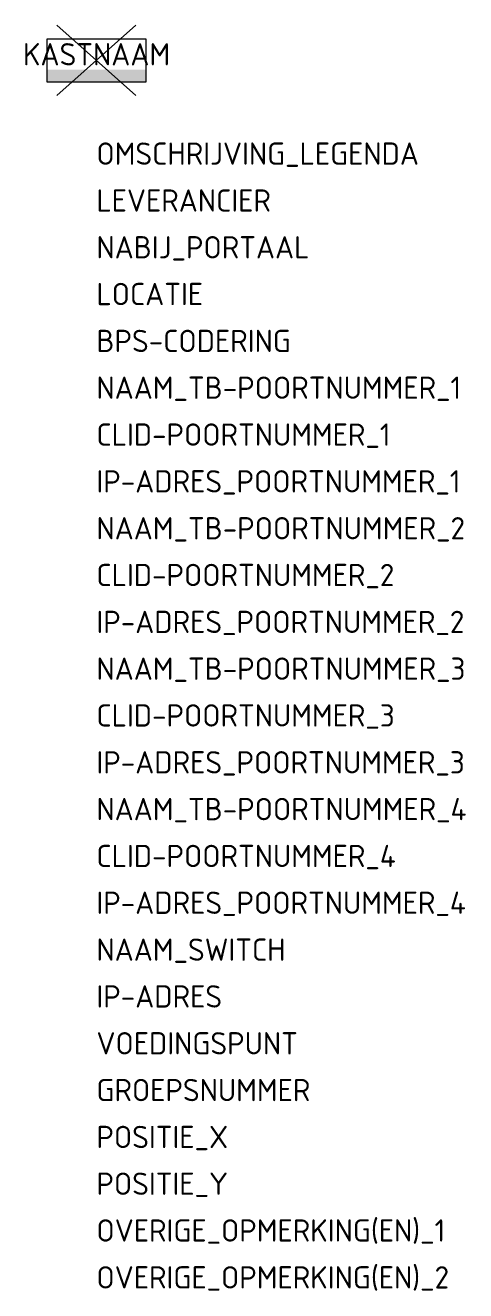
# Model space of a CAD drawing. Extents: x -6 to 30, y -99 to 3.
import ezdxf
from ezdxf.enums import TextEntityAlignment as Align

# ---------------------------------------------------------------- set-up
doc = ezdxf.new("R2010")
doc.units = 0
doc.styles.add('NLCS-ISO', font='NLCS-ISO.ttf')

msp = doc.modelspace()

# ---------------------------------------------------------------- hatches: boundary and pattern name
h = msp.add_hatch(color=256)
h.dxf.hatch_style = 1
h.paths.add_polyline_path([(-3.99, -0.75), (4.01, -0.75), (4.01, -1.75), (-3.99, -1.75)])

# ---------------------------------------------------------------- linework, layer by layer
for p, q in [((-3.19, -2.84), (3.19, 2.84)), ((-3.19, 2.84), (3.19, -2.84))]:
    msp.add_line(p, q)
at = {"flags": 128}
msp.add_lwpolyline([(-3.99, 1.75), (4.01, 1.75), (4.01, -1.75), (-3.99, -1.75), (-3.99, 1.75)], dxfattribs=at)

# ---------------------------------------------------------------- texts
at = {"style": 'NLCS-ISO'}
msp.add_attdef('KASTNAAM', text='OS', height=1.8, dxfattribs=at).set_placement((0.01, 0.5), align=Align.MIDDLE_CENTER)
at = {"style": 'NLCS-ISO', "flags": 1}
for tag, p, s in [('OMSCHRIJVING_LEGENDA', (0, -8.43), 'WKS op losse fundatie'), ('LEVERANCIER', (0, -12.22), ''), ('NABIJ_PORTAAL', (0, -16), ''), ('LOCATIE', (0, -19.78), ''), ('BPS-CODERING', (0, -23.57), ''), ('NAAM_TB-POORTNUMMER_1', (0, -27.35), ''), ('CLID-POORTNUMMER_1', (0, -31.14), ''), ('IP-ADRES_POORTNUMMER_1', (0, -34.92), ''), ('NAAM_TB-POORTNUMMER_2', (0, -38.71), ''), ('CLID-POORTNUMMER_2', (0, -42.49), ''), ('IP-ADRES_POORTNUMMER_2', (0, -46.28), ''), ('NAAM_TB-POORTNUMMER_3', (0, -50.06), ''), ('CLID-POORTNUMMER_3', (0, -53.84), ''), ('IP-ADRES_POORTNUMMER_3', (0, -57.63), ''), ('NAAM_TB-POORTNUMMER_4', (0, -61.41), ''), ('CLID-POORTNUMMER_4', (0, -65.2), ''), ('IP-ADRES_POORTNUMMER_4', (0, -68.98), ''), ('NAAM_SWITCH', (0, -72.77), ''), ('IP-ADRES', (0, -76.55), ''), ('VOEDINGSPUNT', (0, -80.34), ''), ('GROEPSNUMMER', (0, -84.12), ''), ('POSITIE_X', (0, -87.91), ''), ('POSITIE_Y', (0, -91.69), ''), ('OVERIGE_OPMERKING(EN)_1', (0, -95.47), ''), ('OVERIGE_OPMERKING(EN)_2', (0, -99.26), '')]:
    msp.add_attdef(tag, p, s, height=1.8, dxfattribs=at)

doc.saveas('drawing.dxf')
